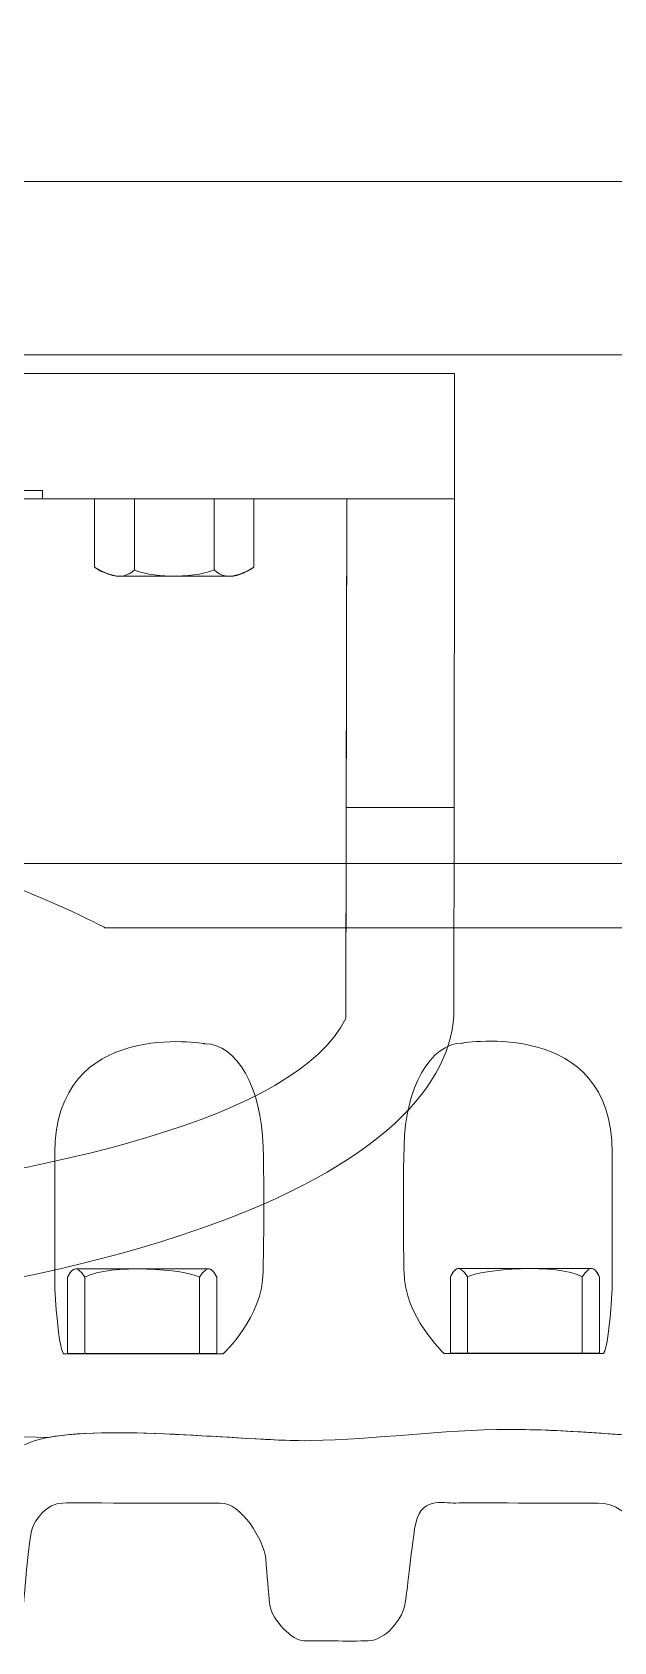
# Model space of a CAD drawing. Header units: millimetres. Extents: x -4490 to 177070, y -6118 to 72944.
# Drawn here: x 104263.3 to 104398, y 25369.8 to 25742 of the extents above; entities that cross this region are included whole.
import ezdxf

# ---------------------------------------------------------------- set-up
doc = ezdxf.new("R2010")
doc.units = ezdxf.units.MM
doc.layers.add('хендай', color=7, linetype='Continuous')

# ---------------------------------------------------------------- blocks, each defined once
blk = doc.blocks.new('A$C6EB5392D')
at = {"lineweight": 9}
for points, knots in [([(-1601.54, 533.46), (-1601.54, 533.46), (1608.67, 533.46), (1608.67, 533.46), (1608.67, 533.46), (1608.67, 533.46), (1608.67, 279.38), (1608.67, 279.38), (1608.67, 279.38), (1608.67, 279.38), (-1601.54, 279.38), (-1601.54, 279.38), (-1601.54, 279.38), (-1601.54, 279.38), (-1601.54, 533.46), (-1601.54, 533.46)], [0, 0, 0, 0, 0.25, 0.25, 0.25, 0.25, 0.5, 0.5, 0.5, 0.5, 0.75, 0.75, 0.75, 0.75, 1, 1, 1, 1]), ([(-1601.54, 279.38), (-1601.54, 279.38), (1608.67, 279.38), (1608.67, 279.38), (1608.67, 279.38), (1608.67, 279.38), (1608.67, 243.55), (1608.67, 243.55), (1608.67, 243.55), (1608.67, 243.55), (-1601.54, 243.55), (-1601.54, 243.55), (-1601.54, 243.55), (-1601.54, 243.55), (-1601.54, 279.38), (-1601.54, 279.38)], [0, 0, 0, 0, 0.25, 0.25, 0.25, 0.25, 0.5, 0.5, 0.5, 0.5, 0.75, 0.75, 0.75, 0.75, 1, 1, 1, 1]), ([(-1601.54, 279.38), (-1601.54, 279.38), (1608.67, 279.38), (1608.67, 279.38), (1608.67, 279.38), (1608.67, 279.38), (1608.67, 243.55), (1608.67, 243.55), (1608.67, 243.55), (1608.67, 243.55), (-1601.54, 243.55), (-1601.54, 243.55), (-1601.54, 243.55), (-1601.54, 243.55), (-1601.54, 279.38), (-1601.54, 279.38)], [0, 0, 0, 0, 0.25, 0.25, 0.25, 0.25, 0.5, 0.5, 0.5, 0.5, 0.75, 0.75, 0.75, 0.75, 1, 1, 1, 1]), ([(400.38, 239.74), (400.38, 239.74), (519.58, 239.74), (519.58, 239.74), (519.58, 239.74), (519.58, 239.74), (519.58, 213.81), (519.58, 213.81), (519.58, 213.81), (519.58, 213.81), (400.38, 213.81), (400.38, 213.81), (400.38, 213.81), (400.38, 213.81), (400.38, 239.74), (400.38, 239.74)], [0, 0, 0, 0, 0.25, 0.25, 0.25, 0.25, 0.5, 0.5, 0.5, 0.5, 0.75, 0.75, 0.75, 0.75, 1, 1, 1, 1]), ([(400.38, 239.74), (400.38, 239.74), (519.58, 239.74), (519.58, 239.74), (519.58, 239.74), (519.58, 239.74), (519.58, 213.81), (519.58, 213.81), (519.58, 213.81), (519.58, 213.81), (400.38, 213.81), (400.38, 213.81), (400.38, 213.81), (400.38, 213.81), (400.38, 239.74), (400.38, 239.74)], [0, 0, 0, 0, 0.25, 0.25, 0.25, 0.25, 0.5, 0.5, 0.5, 0.5, 0.75, 0.75, 0.75, 0.75, 1, 1, 1, 1]), ([(422.74, 150.12), (422.74, 150.12), (400.44, 150.12), (400.44, 150.12), (400.44, 150.12), (400.44, 150.12), (400.38, 213.81), (400.38, 213.81), (400.38, 213.81), (400.38, 213.81), (422.59, 213.81), (422.59, 213.81), (422.59, 213.81), (422.59, 213.81), (422.74, 150.12), (422.74, 150.12)], [0, 0, 0, 0, 0.25, 0.25, 0.25, 0.25, 0.5, 0.5, 0.5, 0.5, 0.75, 0.75, 0.75, 0.75, 1, 1, 1, 1]), ([(422.74, 150.12), (422.74, 150.12), (400.44, 150.12), (400.44, 150.12), (400.44, 150.12), (400.44, 150.12), (400.38, 213.81), (400.38, 213.81), (400.38, 213.81), (400.38, 213.81), (422.59, 213.81), (422.59, 213.81), (422.59, 213.81), (422.59, 213.81), (422.74, 150.12), (422.74, 150.12)], [0, 0, 0, 0, 0.25, 0.25, 0.25, 0.25, 0.5, 0.5, 0.5, 0.5, 0.75, 0.75, 0.75, 0.75, 1, 1, 1, 1]), ([(872.06, 213.81), (872.06, 213.81), (872.06, 108.54), (872.06, 108.54), (872.06, 108.54), (849.44, 63.49), (673.52, 61.98), (647.12, 61.98), (647.12, 61.98), (625.33, 61.98), (443.64, 65.07), (422.8, 106.55), (422.8, 106.55), (422.8, 106.55), (422.59, 213.81), (422.59, 213.81), (422.59, 213.81), (422.59, 213.81), (485.49, 213.81), (485.49, 213.81), (485.49, 213.81), (485.49, 213.81), (485.49, 215.54), (485.49, 215.54), (485.49, 215.54), (485.49, 215.54), (521, 215.54), (521, 215.54), (521, 215.54), (521, 215.54), (521, 195.38), (521, 195.38), (521, 195.38), (521, 176.46), (538.12, 137.44), (631.67, 137.44), (631.67, 137.44), (631.67, 137.44), (662.56, 137.44), (662.56, 137.44), (662.56, 137.44), (756.11, 137.44), (773.23, 176.46), (773.23, 195.38), (773.23, 195.38), (773.23, 195.38), (773.23, 215.54), (773.23, 215.54), (773.23, 215.54), (773.23, 215.54), (808.8, 215.54), (808.8, 215.54), (808.8, 215.54), (808.8, 215.54), (808.8, 213.81), (808.8, 213.81), (808.8, 213.81), (808.8, 213.81), (872.06, 213.81), (872.06, 213.81)], [0, 0, 0, 0, 0.066667, 0.066667, 0.066667, 0.066667, 0.133333, 0.133333, 0.133333, 0.133333, 0.2, 0.2, 0.2, 0.2, 0.266667, 0.266667, 0.266667, 0.266667, 0.333333, 0.333333, 0.333333, 0.333333, 0.4, 0.4, 0.4, 0.4, 0.466667, 0.466667, 0.466667, 0.466667, 0.533333, 0.533333, 0.533333, 0.533333, 0.6, 0.6, 0.6, 0.6, 0.666667, 0.666667, 0.666667, 0.666667, 0.733333, 0.733333, 0.733333, 0.733333, 0.8, 0.8, 0.8, 0.8, 0.866667, 0.866667, 0.866667, 0.866667, 0.933333, 0.933333, 0.933333, 0.933333, 1, 1, 1, 1]), ([(441.81, 199.73), (441.81, 199.73), (441.81, 213.81), (441.81, 213.81), (441.81, 213.81), (441.81, 213.81), (474.76, 213.81), (474.76, 213.81), (474.76, 213.81), (474.76, 213.81), (474.76, 199.73), (474.76, 199.73), (474.76, 199.73), (473.97, 199.15), (472.98, 198.67), (472.03, 198.36), (472.03, 198.36), (471.45, 198.15), (470.82, 197.99), (470.2, 197.88), (470.2, 197.88), (469.83, 197.84), (469.46, 197.84), (469.15, 197.84), (469.15, 197.84), (469.15, 197.84), (446.52, 197.84), (446.52, 197.84), (446.52, 197.84), (446.52, 197.84), (446.31, 197.88), (446.31, 197.88), (446.31, 197.88), (445.05, 197.99), (443.8, 198.57), (442.85, 199.09), (442.85, 199.09), (442.44, 199.35), (442.07, 199.56), (441.81, 199.73)], [0, 0, 0, 0, 0.1, 0.1, 0.1, 0.1, 0.2, 0.2, 0.2, 0.2, 0.3, 0.3, 0.3, 0.3, 0.4, 0.4, 0.4, 0.4, 0.5, 0.5, 0.5, 0.5, 0.6, 0.6, 0.6, 0.6, 0.7, 0.7, 0.7, 0.7, 0.8, 0.8, 0.8, 0.8, 0.9, 0.9, 0.9, 0.9, 1, 1, 1, 1]), ([(441.81, 199.73), (441.81, 199.73), (441.81, 213.81), (441.81, 213.81), (441.81, 213.81), (441.81, 213.81), (474.76, 213.81), (474.76, 213.81), (474.76, 213.81), (474.76, 213.81), (474.76, 199.73), (474.76, 199.73), (474.76, 199.73), (473.97, 199.15), (472.98, 198.67), (472.03, 198.36), (472.03, 198.36), (471.45, 198.15), (470.82, 197.99), (470.2, 197.88), (470.2, 197.88), (469.83, 197.84), (469.46, 197.84), (469.15, 197.84), (469.15, 197.84), (469.15, 197.84), (446.52, 197.84), (446.52, 197.84), (446.52, 197.84), (446.52, 197.84), (446.31, 197.88), (446.31, 197.88), (446.31, 197.88), (445.05, 197.99), (443.8, 198.57), (442.85, 199.09), (442.85, 199.09), (442.44, 199.35), (442.07, 199.56), (441.81, 199.73)], [0, 0, 0, 0, 0.1, 0.1, 0.1, 0.1, 0.2, 0.2, 0.2, 0.2, 0.3, 0.3, 0.3, 0.3, 0.4, 0.4, 0.4, 0.4, 0.5, 0.5, 0.5, 0.5, 0.6, 0.6, 0.6, 0.6, 0.7, 0.7, 0.7, 0.7, 0.8, 0.8, 0.8, 0.8, 0.9, 0.9, 0.9, 0.9, 1, 1, 1, 1]), ([(474.76, 199.73), (473.18, 198.51), (470.76, 197.84), (469.15, 197.84), (469.15, 197.84), (469.15, 197.84), (446.52, 197.84), (446.52, 197.84), (446.52, 197.84), (446.52, 197.84), (443.95, 198.26), (441.81, 199.73), (441.81, 199.73), (441.81, 199.73), (441.81, 213.81), (441.81, 213.81), (441.81, 213.81), (441.81, 213.81), (474.76, 213.81), (474.76, 213.81), (474.76, 213.81), (474.76, 213.81), (474.76, 199.73), (474.76, 199.73)], [0, 0, 0, 0, 0.166667, 0.166667, 0.166667, 0.166667, 0.333333, 0.333333, 0.333333, 0.333333, 0.5, 0.5, 0.5, 0.5, 0.666667, 0.666667, 0.666667, 0.666667, 0.833333, 0.833333, 0.833333, 0.833333, 1, 1, 1, 1]), ([(441.81, 199.73), (443.43, 198.73), (447.2, 196.31), (450.02, 199.19), (450.02, 199.19), (450.02, 199.19), (450.02, 213.81), (450.02, 213.81), (450.02, 213.81), (450.02, 213.81), (441.81, 213.81), (441.81, 213.81), (441.81, 213.81), (441.81, 213.81), (441.81, 199.73), (441.81, 199.73)], [0, 0, 0, 0, 0.25, 0.25, 0.25, 0.25, 0.5, 0.5, 0.5, 0.5, 0.75, 0.75, 0.75, 0.75, 1, 1, 1, 1]), ([(466.53, 199.19), (463.8, 197.78), (454.8, 197.16), (450.02, 199.19), (450.02, 199.19), (450.02, 199.19), (450.02, 213.81), (450.02, 213.81), (450.02, 213.81), (450.02, 213.81), (466.53, 213.81), (466.53, 213.81), (466.53, 213.81), (466.53, 213.81), (466.53, 199.19), (466.53, 199.19)], [0, 0, 0, 0, 0.25, 0.25, 0.25, 0.25, 0.5, 0.5, 0.5, 0.5, 0.75, 0.75, 0.75, 0.75, 1, 1, 1, 1]), ([(474.76, 199.73), (473.08, 198.73), (469.21, 196.41), (466.53, 199.19), (466.53, 199.19), (466.53, 199.19), (466.53, 213.81), (466.53, 213.81), (466.53, 213.81), (466.53, 213.81), (474.76, 213.81), (474.76, 213.81), (474.76, 213.81), (474.76, 213.81), (474.76, 199.73), (474.76, 199.73)], [0, 0, 0, 0, 0.25, 0.25, 0.25, 0.25, 0.5, 0.5, 0.5, 0.5, 0.75, 0.75, 0.75, 0.75, 1, 1, 1, 1]), ([(422.74, 150.12), (422.74, 150.12), (422.8, 106.55), (422.8, 106.55), (422.8, 106.55), (443.64, 65.07), (625.33, 61.98), (647.12, 61.98), (647.12, 61.98), (673.52, 61.98), (849.44, 63.49), (872.06, 108.54), (872.06, 108.54), (872.06, 108.54), (872.06, 150.12), (872.06, 150.12), (872.06, 150.12), (872.06, 150.12), (893.8, 150.12), (893.8, 150.12), (893.8, 150.12), (893.8, 150.12), (893.75, 108.54), (893.75, 108.54), (893.75, 108.54), (893.75, 77.79), (834.25, 40.29), (647.12, 40.29), (647.12, 40.29), (459.99, 40.29), (400.48, 77.79), (400.48, 108.54), (400.48, 108.54), (400.48, 108.54), (400.44, 150.12), (400.44, 150.12), (400.44, 150.12), (400.44, 150.12), (422.74, 150.12), (422.74, 150.12)], [0, 0, 0, 0, 0.1, 0.1, 0.1, 0.1, 0.2, 0.2, 0.2, 0.2, 0.3, 0.3, 0.3, 0.3, 0.4, 0.4, 0.4, 0.4, 0.5, 0.5, 0.5, 0.5, 0.6, 0.6, 0.6, 0.6, 0.7, 0.7, 0.7, 0.7, 0.8, 0.8, 0.8, 0.8, 0.9, 0.9, 0.9, 0.9, 1, 1, 1, 1]), ([(422.74, 150.12), (422.74, 150.12), (422.8, 106.55), (422.8, 106.55), (422.8, 106.55), (443.64, 65.07), (625.33, 61.98), (647.12, 61.98), (647.12, 61.98), (673.52, 61.98), (849.44, 63.49), (872.06, 108.54), (872.06, 108.54), (872.06, 108.54), (872.06, 150.12), (872.06, 150.12), (872.06, 150.12), (872.06, 150.12), (893.8, 150.12), (893.8, 150.12), (893.8, 150.12), (893.8, 150.12), (893.75, 108.54), (893.75, 108.54), (893.75, 108.54), (893.75, 77.79), (834.25, 40.29), (647.12, 40.29), (647.12, 40.29), (459.99, 40.29), (400.48, 77.79), (400.48, 108.54), (400.48, 108.54), (400.48, 108.54), (400.44, 150.12), (400.44, 150.12), (400.44, 150.12), (400.44, 150.12), (422.74, 150.12), (422.74, 150.12)], [0, 0, 0, 0, 0.1, 0.1, 0.1, 0.1, 0.2, 0.2, 0.2, 0.2, 0.3, 0.3, 0.3, 0.3, 0.4, 0.4, 0.4, 0.4, 0.5, 0.5, 0.5, 0.5, 0.6, 0.6, 0.6, 0.6, 0.7, 0.7, 0.7, 0.7, 0.8, 0.8, 0.8, 0.8, 0.9, 0.9, 0.9, 0.9, 1, 1, 1, 1]), ([(278.19, 76.84), (278.19, 82.08), (278.98, 87.12), (280.55, 91.78), (280.55, 91.78), (280.76, 96.07), (302.02, 121.37), (304.9, 125.3), (304.9, 125.3), (304.9, 125.3), (472.61, 125.3), (472.61, 125.3), (472.61, 125.3), (472.61, 125.3), (485.39, 132.16), (504.39, 138.54), (504.39, 138.54), (504.39, 138.54), (528.55, 138.54), (528.55, 138.54), (528.55, 138.54), (566.72, 138.54), (578.77, 115.71), (578.77, 115.71), (578.77, 115.71), (578.77, 115.71), (569.66, 112.78), (574.59, 96.48), (574.59, 96.48), (577.09, 90.47), (578.46, 83.82), (578.46, 76.84), (578.46, 76.84), (578.46, 48.41), (555.4, 25.37), (526.97, 25.37), (526.97, 25.37), (521.52, 25.37), (516.34, 26.2), (511.41, 27.77), (511.41, 27.77), (509.36, 27.3), (510.83, 26.68), (510.42, 25.89), (510.42, 25.89), (509.26, 23.8), (505.49, 20.6), (505.49, 20.6), (505.49, 20.6), (505.49, 20.6), (484.23, 20.07), (484.23, 20.07), (484.23, 20.07), (470.24, 22.64), (441.86, 19.18), (430.17, 19.39), (430.17, 19.39), (416.41, 19.65), (403.32, 21.64), (388.96, 21.7), (388.96, 21.7), (366.5, 21.75), (343.81, 16.98), (321.19, 21.17), (321.19, 21.17), (319.36, 24.27), (316.94, 28.04), (314.95, 30.08), (314.95, 30.08), (293.85, 35.15), (278.19, 54.17), (278.19, 76.84)], [0, 0, 0, 0, 0.055556, 0.055556, 0.055556, 0.055556, 0.111111, 0.111111, 0.111111, 0.111111, 0.166667, 0.166667, 0.166667, 0.166667, 0.222222, 0.222222, 0.222222, 0.222222, 0.277778, 0.277778, 0.277778, 0.277778, 0.333333, 0.333333, 0.333333, 0.333333, 0.388889, 0.388889, 0.388889, 0.388889, 0.444444, 0.444444, 0.444444, 0.444444, 0.5, 0.5, 0.5, 0.5, 0.555556, 0.555556, 0.555556, 0.555556, 0.611111, 0.611111, 0.611111, 0.611111, 0.666667, 0.666667, 0.666667, 0.666667, 0.722222, 0.722222, 0.722222, 0.722222, 0.777778, 0.777778, 0.777778, 0.777778, 0.833333, 0.833333, 0.833333, 0.833333, 0.888889, 0.888889, 0.888889, 0.888889, 0.944444, 0.944444, 0.944444, 0.944444, 1, 1, 1, 1]), ([(278.19, 76.84), (278.19, 82.08), (278.98, 87.12), (280.55, 91.78), (280.55, 91.78), (280.76, 96.07), (302.02, 121.37), (304.9, 125.3), (304.9, 125.3), (304.9, 125.3), (472.61, 125.3), (472.61, 125.3), (472.61, 125.3), (472.61, 125.3), (485.39, 132.16), (504.39, 138.54), (504.39, 138.54), (504.39, 138.54), (528.55, 138.54), (528.55, 138.54), (528.55, 138.54), (566.72, 138.54), (578.77, 115.71), (578.77, 115.71), (578.77, 115.71), (578.77, 115.71), (569.66, 112.78), (574.59, 96.48), (574.59, 96.48), (577.09, 90.47), (578.46, 83.82), (578.46, 76.84), (578.46, 76.84), (578.46, 48.41), (555.4, 25.37), (526.97, 25.37), (526.97, 25.37), (521.52, 25.37), (516.34, 26.2), (511.41, 27.77), (511.41, 27.77), (509.36, 27.3), (510.83, 26.68), (510.42, 25.89), (510.42, 25.89), (509.26, 23.8), (505.49, 20.6), (505.49, 20.6), (505.49, 20.6), (505.49, 20.6), (484.23, 20.07), (484.23, 20.07), (484.23, 20.07), (470.24, 22.64), (441.86, 19.18), (430.17, 19.39), (430.17, 19.39), (416.41, 19.65), (403.32, 21.64), (388.96, 21.7), (388.96, 21.7), (366.5, 21.75), (343.81, 16.98), (321.19, 21.17), (321.19, 21.17), (319.36, 24.27), (316.94, 28.04), (314.95, 30.08), (314.95, 30.08), (293.85, 35.15), (278.19, 54.17), (278.19, 76.84)], [0, 0, 0, 0, 0.055556, 0.055556, 0.055556, 0.055556, 0.111111, 0.111111, 0.111111, 0.111111, 0.166667, 0.166667, 0.166667, 0.166667, 0.222222, 0.222222, 0.222222, 0.222222, 0.277778, 0.277778, 0.277778, 0.277778, 0.333333, 0.333333, 0.333333, 0.333333, 0.388889, 0.388889, 0.388889, 0.388889, 0.444444, 0.444444, 0.444444, 0.444444, 0.5, 0.5, 0.5, 0.5, 0.555556, 0.555556, 0.555556, 0.555556, 0.611111, 0.611111, 0.611111, 0.611111, 0.666667, 0.666667, 0.666667, 0.666667, 0.722222, 0.722222, 0.722222, 0.722222, 0.777778, 0.777778, 0.777778, 0.777778, 0.833333, 0.833333, 0.833333, 0.833333, 0.888889, 0.888889, 0.888889, 0.888889, 0.944444, 0.944444, 0.944444, 0.944444, 1, 1, 1, 1]), ([(504.39, 138.54), (485.39, 132.16), (472.61, 125.3), (472.61, 125.3), (472.61, 125.3), (472.61, 125.3), (304.84, 125.3), (304.84, 125.3), (304.84, 125.3), (304.84, 125.3), (316.15, 138.54), (316.15, 138.54), (316.15, 138.54), (316.15, 138.54), (504.39, 138.54), (504.39, 138.54)], [0, 0, 0, 0, 0.25, 0.25, 0.25, 0.25, 0.5, 0.5, 0.5, 0.5, 0.75, 0.75, 0.75, 0.75, 1, 1, 1, 1]), ([(504.39, 138.54), (485.39, 132.16), (472.61, 125.3), (472.61, 125.3), (472.61, 125.3), (472.61, 125.3), (304.84, 125.3), (304.84, 125.3), (304.84, 125.3), (304.84, 125.3), (316.15, 138.54), (316.15, 138.54), (316.15, 138.54), (316.15, 138.54), (504.39, 138.54), (504.39, 138.54)], [0, 0, 0, 0, 0.25, 0.25, 0.25, 0.25, 0.5, 0.5, 0.5, 0.5, 0.75, 0.75, 0.75, 0.75, 1, 1, 1, 1]), ([(391.32, 37.41), (391.32, 37.41), (402.53, 37.41), (402.53, 37.41), (402.53, 37.41), (402.53, 37.41), (410.8, 45.11), (410.8, 54.28), (410.8, 54.28), (410.8, 54.28), (411.11, 67.37), (410.8, 80.26), (410.8, 80.26), (410.55, 92.19), (405.35, 101.46), (398.76, 101.46), (398.76, 101.46), (398.76, 101.46), (367.75, 106.8), (367.75, 78.83), (367.75, 78.83), (367.75, 78.83), (367.75, 50.88), (367.75, 50.88), (367.75, 50.88), (368.53, 37.78), (369.59, 37.41), (369.59, 37.41), (369.59, 37.41), (369.59, 37.41), (391.32, 37.41), (391.32, 37.41)], [0, 0, 0, 0, 0.125, 0.125, 0.125, 0.125, 0.25, 0.25, 0.25, 0.25, 0.375, 0.375, 0.375, 0.375, 0.5, 0.5, 0.5, 0.5, 0.625, 0.625, 0.625, 0.625, 0.75, 0.75, 0.75, 0.75, 0.875, 0.875, 0.875, 0.875, 1, 1, 1, 1]), ([(391.32, 37.41), (391.32, 37.41), (402.53, 37.41), (402.53, 37.41), (402.53, 37.41), (402.53, 37.41), (410.8, 45.11), (410.8, 54.28), (410.8, 54.28), (410.8, 54.28), (411.11, 67.37), (410.8, 80.26), (410.8, 80.26), (410.55, 92.19), (405.35, 101.46), (398.76, 101.46), (398.76, 101.46), (398.76, 101.46), (367.75, 106.8), (367.75, 78.83), (367.75, 78.83), (367.75, 78.83), (367.75, 50.88), (367.75, 50.88), (367.75, 50.88), (368.53, 37.78), (369.59, 37.41), (369.59, 37.41), (369.59, 37.41), (369.59, 37.41), (391.32, 37.41), (391.32, 37.41)], [0, 0, 0, 0, 0.125, 0.125, 0.125, 0.125, 0.25, 0.25, 0.25, 0.25, 0.375, 0.375, 0.375, 0.375, 0.5, 0.5, 0.5, 0.5, 0.625, 0.625, 0.625, 0.625, 0.75, 0.75, 0.75, 0.75, 0.875, 0.875, 0.875, 0.875, 1, 1, 1, 1]), ([(459.41, 37.31), (459.41, 37.31), (481.14, 37.31), (481.14, 37.31), (481.14, 37.31), (481.14, 37.31), (482.2, 37.68), (482.97, 50.77), (482.97, 50.77), (482.97, 50.77), (482.97, 78.73), (482.97, 78.73), (482.97, 78.73), (482.97, 106.76), (451.97, 101.35), (451.97, 101.35), (451.97, 101.35), (445.36, 101.35), (440.18, 92.09), (439.93, 80.15), (439.93, 80.15), (439.6, 67.27), (439.93, 54.22), (439.93, 54.22), (439.93, 54.22), (439.93, 45.01), (448.2, 37.31), (448.2, 37.31), (448.2, 37.31), (448.2, 37.31), (459.41, 37.31), (459.41, 37.31)], [0, 0, 0, 0, 0.125, 0.125, 0.125, 0.125, 0.25, 0.25, 0.25, 0.25, 0.375, 0.375, 0.375, 0.375, 0.5, 0.5, 0.5, 0.5, 0.625, 0.625, 0.625, 0.625, 0.75, 0.75, 0.75, 0.75, 0.875, 0.875, 0.875, 0.875, 1, 1, 1, 1]), ([(459.41, 37.31), (459.41, 37.31), (481.14, 37.31), (481.14, 37.31), (481.14, 37.31), (481.14, 37.31), (482.2, 37.68), (482.97, 50.77), (482.97, 50.77), (482.97, 50.77), (482.97, 78.73), (482.97, 78.73), (482.97, 78.73), (482.97, 106.76), (451.97, 101.35), (451.97, 101.35), (451.97, 101.35), (445.36, 101.35), (440.18, 92.09), (439.93, 80.15), (439.93, 80.15), (439.6, 67.27), (439.93, 54.22), (439.93, 54.22), (439.93, 54.22), (439.93, 45.01), (448.2, 37.31), (448.2, 37.31), (448.2, 37.31), (448.2, 37.31), (459.41, 37.31), (459.41, 37.31)], [0, 0, 0, 0, 0.125, 0.125, 0.125, 0.125, 0.25, 0.25, 0.25, 0.25, 0.375, 0.375, 0.375, 0.375, 0.5, 0.5, 0.5, 0.5, 0.625, 0.625, 0.625, 0.625, 0.75, 0.75, 0.75, 0.75, 0.875, 0.875, 0.875, 0.875, 1, 1, 1, 1]), ([(370.37, 53.18), (371.16, 54.65), (372.1, 56.26), (373.98, 53.18), (373.98, 53.18), (373.98, 53.18), (373.98, 37.47), (373.98, 37.47), (373.98, 37.47), (373.98, 37.47), (370.37, 37.47), (370.37, 37.47), (370.37, 37.47), (370.37, 37.47), (370.37, 53.18), (370.37, 53.18)], [0, 0, 0, 0, 0.25, 0.25, 0.25, 0.25, 0.5, 0.5, 0.5, 0.5, 0.75, 0.75, 0.75, 0.75, 1, 1, 1, 1]), ([(370.37, 53.18), (371.16, 54.65), (372.1, 56.26), (373.98, 53.18), (373.98, 53.18), (373.98, 53.18), (373.98, 37.47), (373.98, 37.47), (373.98, 37.47), (373.98, 37.47), (370.37, 37.47), (370.37, 37.47), (370.37, 37.47), (370.37, 37.47), (370.37, 53.18), (370.37, 53.18)], [0, 0, 0, 0, 0.25, 0.25, 0.25, 0.25, 0.5, 0.5, 0.5, 0.5, 0.75, 0.75, 0.75, 0.75, 1, 1, 1, 1]), ([(401.22, 53.18), (400.75, 54.11), (400.17, 55.06), (399.38, 54.9), (399.38, 54.9), (399.38, 54.9), (372.1, 54.96), (372.1, 54.96), (372.1, 54.96), (371.37, 55), (370.83, 54.07), (370.37, 53.18), (370.37, 53.18), (370.37, 53.18), (370.37, 37.47), (370.37, 37.47), (370.37, 37.47), (370.37, 37.47), (401.22, 37.47), (401.22, 37.47), (401.22, 37.47), (401.22, 37.47), (401.22, 53.18), (401.22, 53.18)], [0, 0, 0, 0, 0.166667, 0.166667, 0.166667, 0.166667, 0.333333, 0.333333, 0.333333, 0.333333, 0.5, 0.5, 0.5, 0.5, 0.666667, 0.666667, 0.666667, 0.666667, 0.833333, 0.833333, 0.833333, 0.833333, 1, 1, 1, 1]), ([(401.22, 53.18), (400.75, 54.11), (400.17, 55.06), (399.38, 54.9), (399.38, 54.9), (399.38, 54.9), (372.1, 54.96), (372.1, 54.96), (372.1, 54.96), (371.37, 55), (370.83, 54.07), (370.37, 53.18), (370.37, 53.18), (370.37, 53.18), (370.37, 37.47), (370.37, 37.47), (370.37, 37.47), (370.37, 37.47), (401.22, 37.47), (401.22, 37.47), (401.22, 37.47), (401.22, 37.47), (401.22, 53.18), (401.22, 53.18)], [0, 0, 0, 0, 0.166667, 0.166667, 0.166667, 0.166667, 0.333333, 0.333333, 0.333333, 0.333333, 0.5, 0.5, 0.5, 0.5, 0.666667, 0.666667, 0.666667, 0.666667, 0.833333, 0.833333, 0.833333, 0.833333, 1, 1, 1, 1]), ([(397.66, 53.18), (395.03, 54.79), (378.95, 56.1), (373.98, 53.18), (373.98, 53.18), (373.98, 53.18), (373.98, 37.47), (373.98, 37.47), (373.98, 37.47), (373.98, 37.47), (397.66, 37.47), (397.66, 37.47), (397.66, 37.47), (397.66, 37.47), (397.66, 53.18), (397.66, 53.18)], [0, 0, 0, 0, 0.25, 0.25, 0.25, 0.25, 0.5, 0.5, 0.5, 0.5, 0.75, 0.75, 0.75, 0.75, 1, 1, 1, 1]), ([(397.66, 53.18), (395.03, 54.79), (378.95, 56.1), (373.98, 53.18), (373.98, 53.18), (373.98, 53.18), (373.98, 37.47), (373.98, 37.47), (373.98, 37.47), (373.98, 37.47), (397.66, 37.47), (397.66, 37.47), (397.66, 37.47), (397.66, 37.47), (397.66, 53.18), (397.66, 53.18)], [0, 0, 0, 0, 0.25, 0.25, 0.25, 0.25, 0.5, 0.5, 0.5, 0.5, 0.75, 0.75, 0.75, 0.75, 1, 1, 1, 1]), ([(401.22, 53.18), (400.48, 54.65), (399.49, 56.26), (397.66, 53.18), (397.66, 53.18), (397.66, 53.18), (397.66, 37.47), (397.66, 37.47), (397.66, 37.47), (397.66, 37.47), (401.22, 37.47), (401.22, 37.47), (401.22, 37.47), (401.22, 37.47), (401.22, 53.18), (401.22, 53.18)], [0, 0, 0, 0, 0.25, 0.25, 0.25, 0.25, 0.5, 0.5, 0.5, 0.5, 0.75, 0.75, 0.75, 0.75, 1, 1, 1, 1]), ([(401.22, 53.18), (400.48, 54.65), (399.49, 56.26), (397.66, 53.18), (397.66, 53.18), (397.66, 53.18), (397.66, 37.47), (397.66, 37.47), (397.66, 37.47), (397.66, 37.47), (401.22, 37.47), (401.22, 37.47), (401.22, 37.47), (401.22, 37.47), (401.22, 53.18), (401.22, 53.18)], [0, 0, 0, 0, 0.25, 0.25, 0.25, 0.25, 0.5, 0.5, 0.5, 0.5, 0.75, 0.75, 0.75, 0.75, 1, 1, 1, 1]), ([(449.5, 53.12), (450.25, 54.54), (451.24, 56.16), (453.07, 53.12), (453.07, 53.12), (453.07, 53.12), (453.07, 37.41), (453.07, 37.41), (453.07, 37.41), (453.07, 37.41), (449.5, 37.41), (449.5, 37.41), (449.5, 37.41), (449.5, 37.41), (449.5, 53.12), (449.5, 53.12)], [0, 0, 0, 0, 0.25, 0.25, 0.25, 0.25, 0.5, 0.5, 0.5, 0.5, 0.75, 0.75, 0.75, 0.75, 1, 1, 1, 1]), ([(449.5, 53.12), (450.25, 54.54), (451.24, 56.16), (453.07, 53.12), (453.07, 53.12), (453.07, 53.12), (453.07, 37.41), (453.07, 37.41), (453.07, 37.41), (453.07, 37.41), (449.5, 37.41), (449.5, 37.41), (449.5, 37.41), (449.5, 37.41), (449.5, 53.12), (449.5, 53.12)], [0, 0, 0, 0, 0.25, 0.25, 0.25, 0.25, 0.5, 0.5, 0.5, 0.5, 0.75, 0.75, 0.75, 0.75, 1, 1, 1, 1]), ([(449.5, 53.12), (449.98, 54.01), (450.5, 55), (451.35, 54.85), (451.35, 54.85), (451.35, 54.85), (478.57, 54.85), (478.57, 54.85), (478.57, 54.85), (479.36, 54.9), (479.88, 53.96), (480.36, 53.12), (480.36, 53.12), (480.36, 53.12), (480.36, 37.41), (480.36, 37.41), (480.36, 37.41), (480.36, 37.41), (449.5, 37.41), (449.5, 37.41), (449.5, 37.41), (449.5, 37.41), (449.5, 53.12), (449.5, 53.12)], [0, 0, 0, 0, 0.166667, 0.166667, 0.166667, 0.166667, 0.333333, 0.333333, 0.333333, 0.333333, 0.5, 0.5, 0.5, 0.5, 0.666667, 0.666667, 0.666667, 0.666667, 0.833333, 0.833333, 0.833333, 0.833333, 1, 1, 1, 1]), ([(449.5, 53.12), (449.98, 54.01), (450.5, 55), (451.35, 54.85), (451.35, 54.85), (451.35, 54.85), (478.57, 54.85), (478.57, 54.85), (478.57, 54.85), (479.36, 54.9), (479.88, 53.96), (480.36, 53.12), (480.36, 53.12), (480.36, 53.12), (480.36, 37.41), (480.36, 37.41), (480.36, 37.41), (480.36, 37.41), (449.5, 37.41), (449.5, 37.41), (449.5, 37.41), (449.5, 37.41), (449.5, 53.12), (449.5, 53.12)], [0, 0, 0, 0, 0.166667, 0.166667, 0.166667, 0.166667, 0.333333, 0.333333, 0.333333, 0.333333, 0.5, 0.5, 0.5, 0.5, 0.666667, 0.666667, 0.666667, 0.666667, 0.833333, 0.833333, 0.833333, 0.833333, 1, 1, 1, 1]), ([(453.07, 53.12), (455.68, 54.75), (471.71, 56), (476.75, 53.12), (476.75, 53.12), (476.75, 53.12), (476.75, 37.41), (476.75, 37.41), (476.75, 37.41), (476.75, 37.41), (453.07, 37.41), (453.07, 37.41), (453.07, 37.41), (453.07, 37.41), (453.07, 53.12), (453.07, 53.12)], [0, 0, 0, 0, 0.25, 0.25, 0.25, 0.25, 0.5, 0.5, 0.5, 0.5, 0.75, 0.75, 0.75, 0.75, 1, 1, 1, 1]), ([(453.07, 53.12), (455.68, 54.75), (471.71, 56), (476.75, 53.12), (476.75, 53.12), (476.75, 53.12), (476.75, 37.41), (476.75, 37.41), (476.75, 37.41), (476.75, 37.41), (453.07, 37.41), (453.07, 37.41), (453.07, 37.41), (453.07, 37.41), (453.07, 53.12), (453.07, 53.12)], [0, 0, 0, 0, 0.25, 0.25, 0.25, 0.25, 0.5, 0.5, 0.5, 0.5, 0.75, 0.75, 0.75, 0.75, 1, 1, 1, 1]), ([(480.36, 53.12), (479.57, 54.54), (478.63, 56.16), (476.75, 53.12), (476.75, 53.12), (476.75, 53.12), (476.75, 37.41), (476.75, 37.41), (476.75, 37.41), (476.75, 37.41), (480.36, 37.41), (480.36, 37.41), (480.36, 37.41), (480.36, 37.41), (480.36, 53.12), (480.36, 53.12)], [0, 0, 0, 0, 0.25, 0.25, 0.25, 0.25, 0.5, 0.5, 0.5, 0.5, 0.75, 0.75, 0.75, 0.75, 1, 1, 1, 1]), ([(480.36, 53.12), (479.57, 54.54), (478.63, 56.16), (476.75, 53.12), (476.75, 53.12), (476.75, 53.12), (476.75, 37.41), (476.75, 37.41), (476.75, 37.41), (476.75, 37.41), (480.36, 37.41), (480.36, 37.41), (480.36, 37.41), (480.36, 37.41), (480.36, 53.12), (480.36, 53.12)], [0, 0, 0, 0, 0.25, 0.25, 0.25, 0.25, 0.5, 0.5, 0.5, 0.5, 0.75, 0.75, 0.75, 0.75, 1, 1, 1, 1]), ([(284, 38.51), (318.89, 10.33), (354.13, 21.81), (388.96, 21.7), (388.96, 21.7), (403.32, 21.64), (416.41, 19.65), (430.17, 19.39), (430.17, 19.39), (443.33, 19.13), (477.74, 23.59), (488.79, 18.76), (488.79, 18.76), (503.29, 12.48), (502.51, 4.63), (525.87, 0.75), (525.87, 0.75), (525.87, 0.75), (526.97, -1.24), (526.97, -1.24), (526.97, -1.24), (527.02, -1.77), (527.6, -3.7), (527.6, -3.7), (527.6, -3.7), (527.6, -3.7), (525.44, -5.59), (523.88, -7.22), (523.88, -7.22), (522.31, -8.84), (521.36, -12.44), (521.21, -14.6), (521.21, -14.6), (521.05, -16.79), (519.79, -21.93), (515.29, -21.93), (515.29, -21.93), (511.47, -21.93), (501.99, -22.14), (495.71, -21.93), (495.71, -21.93), (489.41, -21.72), (489.68, -18.06), (489.47, -15.07), (489.47, -15.07), (489.26, -12.13), (488.37, -0.92), (487.69, 1.17), (487.69, 1.17), (487.01, 3.16), (484.6, 6.41), (481.41, 6.51), (481.41, 6.51), (478.26, 6.62), (453.23, 6.35), (448.82, 6.51), (448.82, 6.51), (444.43, 6.66), (439.82, -1.13), (439.39, -4.96), (439.39, -4.96), (439.04, -8.73), (438.93, -11.51), (438.5, -14.6), (438.5, -14.6), (438.04, -17.69), (433.8, -21.98), (431.54, -21.93), (431.54, -21.93), (429.28, -21.83), (421.9, -22.09), (418.19, -21.93), (418.19, -21.93), (414.53, -21.83), (411.32, -17.37), (410.76, -15.07), (410.76, -15.07), (410.18, -12.82), (409.66, -5.9), (408.6, 1.17), (408.6, 1.17), (407.61, 8.19), (402.74, 6.35), (400.11, 6.51), (400.11, 6.51), (397.45, 6.62), (378.06, 6.41), (370.73, 6.51), (370.73, 6.51), (363.41, 6.56), (360, -2.6), (359.1, -4.96), (359.1, -4.96), (358.27, -7.32), (358.07, -10.56), (357.63, -14.6), (357.63, -14.6), (357.28, -18.64), (354.86, -22.09), (351.21, -21.93), (351.21, -21.93), (351.21, -21.93), (337.58, -21.93), (337.58, -21.93), (337.58, -21.93), (333.55, -21.77), (331.4, -16.38), (330.88, -15.07), (330.88, -15.07), (330.3, -13.81), (330.41, -7.11), (330.24, -3.49), (330.24, -3.49), (330.14, 0.12), (329.41, 4.05), (328, 6.56), (328, 6.56), (326.59, 9.02), (323.92, 10.7), (322.18, 11.38), (322.18, 11.38), (320.4, 12.01), (313.6, 13.95), (308.36, 15.84), (308.36, 15.84), (303.07, 17.72), (298.15, 20.92), (292.53, 24.32), (292.53, 24.32), (286.94, 27.67), (279.13, 35.73), (279.13, 35.73), (279.13, 35.73), (279.13, 35.73), (280.33, 37.72), (281.28, 37.99), (281.28, 37.99), (282.22, 38.3), (284, 38.51), (284, 38.51)], [0, 0, 0, 0, 0.028571, 0.028571, 0.028571, 0.028571, 0.057143, 0.057143, 0.057143, 0.057143, 0.085714, 0.085714, 0.085714, 0.085714, 0.114286, 0.114286, 0.114286, 0.114286, 0.142857, 0.142857, 0.142857, 0.142857, 0.171429, 0.171429, 0.171429, 0.171429, 0.2, 0.2, 0.2, 0.2, 0.228571, 0.228571, 0.228571, 0.228571, 0.257143, 0.257143, 0.257143, 0.257143, 0.285714, 0.285714, 0.285714, 0.285714, 0.314286, 0.314286, 0.314286, 0.314286, 0.342857, 0.342857, 0.342857, 0.342857, 0.371429, 0.371429, 0.371429, 0.371429, 0.4, 0.4, 0.4, 0.4, 0.428571, 0.428571, 0.428571, 0.428571, 0.457143, 0.457143, 0.457143, 0.457143, 0.485714, 0.485714, 0.485714, 0.485714, 0.514286, 0.514286, 0.514286, 0.514286, 0.542857, 0.542857, 0.542857, 0.542857, 0.571429, 0.571429, 0.571429, 0.571429, 0.6, 0.6, 0.6, 0.6, 0.628571, 0.628571, 0.628571, 0.628571, 0.657143, 0.657143, 0.657143, 0.657143, 0.685714, 0.685714, 0.685714, 0.685714, 0.714286, 0.714286, 0.714286, 0.714286, 0.742857, 0.742857, 0.742857, 0.742857, 0.771429, 0.771429, 0.771429, 0.771429, 0.8, 0.8, 0.8, 0.8, 0.828571, 0.828571, 0.828571, 0.828571, 0.857143, 0.857143, 0.857143, 0.857143, 0.885714, 0.885714, 0.885714, 0.885714, 0.914286, 0.914286, 0.914286, 0.914286, 0.942857, 0.942857, 0.942857, 0.942857, 0.971429, 0.971429, 0.971429, 0.971429, 1, 1, 1, 1]), ([(284, 38.51), (318.89, 10.33), (354.13, 21.81), (388.96, 21.7), (388.96, 21.7), (403.32, 21.64), (416.41, 19.65), (430.17, 19.39), (430.17, 19.39), (443.33, 19.13), (477.74, 23.59), (488.79, 18.76), (488.79, 18.76), (503.29, 12.48), (502.51, 4.63), (525.87, 0.75), (525.87, 0.75), (525.87, 0.75), (526.97, -1.24), (526.97, -1.24), (526.97, -1.24), (527.02, -1.77), (527.6, -3.7), (527.6, -3.7), (527.6, -3.7), (527.6, -3.7), (525.44, -5.59), (523.88, -7.22), (523.88, -7.22), (522.31, -8.84), (521.36, -12.44), (521.21, -14.6), (521.21, -14.6), (521.05, -16.79), (519.79, -21.93), (515.29, -21.93), (515.29, -21.93), (511.47, -21.93), (501.99, -22.14), (495.71, -21.93), (495.71, -21.93), (489.41, -21.72), (489.68, -18.06), (489.47, -15.07), (489.47, -15.07), (489.26, -12.13), (488.37, -0.92), (487.69, 1.17), (487.69, 1.17), (487.01, 3.16), (484.6, 6.41), (481.41, 6.51), (481.41, 6.51), (478.26, 6.62), (453.23, 6.35), (448.82, 6.51), (448.82, 6.51), (444.43, 6.66), (439.82, -1.13), (439.39, -4.96), (439.39, -4.96), (439.04, -8.73), (438.93, -11.51), (438.5, -14.6), (438.5, -14.6), (438.04, -17.69), (433.8, -21.98), (431.54, -21.93), (431.54, -21.93), (429.28, -21.83), (421.9, -22.09), (418.19, -21.93), (418.19, -21.93), (414.53, -21.83), (411.32, -17.37), (410.76, -15.07), (410.76, -15.07), (410.18, -12.82), (409.66, -5.9), (408.6, 1.17), (408.6, 1.17), (407.61, 8.19), (402.74, 6.35), (400.11, 6.51), (400.11, 6.51), (397.45, 6.62), (378.06, 6.41), (370.73, 6.51), (370.73, 6.51), (363.41, 6.56), (360, -2.6), (359.1, -4.96), (359.1, -4.96), (358.27, -7.32), (358.07, -10.56), (357.63, -14.6), (357.63, -14.6), (357.28, -18.64), (354.86, -22.09), (351.21, -21.93), (351.21, -21.93), (351.21, -21.93), (337.58, -21.93), (337.58, -21.93), (337.58, -21.93), (333.55, -21.77), (331.4, -16.38), (330.88, -15.07), (330.88, -15.07), (330.3, -13.81), (330.41, -7.11), (330.24, -3.49), (330.24, -3.49), (330.14, 0.12), (329.41, 4.05), (328, 6.56), (328, 6.56), (326.59, 9.02), (323.92, 10.7), (322.18, 11.38), (322.18, 11.38), (320.4, 12.01), (313.6, 13.95), (308.36, 15.84), (308.36, 15.84), (303.07, 17.72), (298.15, 20.92), (292.53, 24.32), (292.53, 24.32), (286.94, 27.67), (279.13, 35.73), (279.13, 35.73), (279.13, 35.73), (279.13, 35.73), (280.33, 37.72), (281.28, 37.99), (281.28, 37.99), (282.22, 38.3), (284, 38.51), (284, 38.51)], [0, 0, 0, 0, 0.028571, 0.028571, 0.028571, 0.028571, 0.057143, 0.057143, 0.057143, 0.057143, 0.085714, 0.085714, 0.085714, 0.085714, 0.114286, 0.114286, 0.114286, 0.114286, 0.142857, 0.142857, 0.142857, 0.142857, 0.171429, 0.171429, 0.171429, 0.171429, 0.2, 0.2, 0.2, 0.2, 0.228571, 0.228571, 0.228571, 0.228571, 0.257143, 0.257143, 0.257143, 0.257143, 0.285714, 0.285714, 0.285714, 0.285714, 0.314286, 0.314286, 0.314286, 0.314286, 0.342857, 0.342857, 0.342857, 0.342857, 0.371429, 0.371429, 0.371429, 0.371429, 0.4, 0.4, 0.4, 0.4, 0.428571, 0.428571, 0.428571, 0.428571, 0.457143, 0.457143, 0.457143, 0.457143, 0.485714, 0.485714, 0.485714, 0.485714, 0.514286, 0.514286, 0.514286, 0.514286, 0.542857, 0.542857, 0.542857, 0.542857, 0.571429, 0.571429, 0.571429, 0.571429, 0.6, 0.6, 0.6, 0.6, 0.628571, 0.628571, 0.628571, 0.628571, 0.657143, 0.657143, 0.657143, 0.657143, 0.685714, 0.685714, 0.685714, 0.685714, 0.714286, 0.714286, 0.714286, 0.714286, 0.742857, 0.742857, 0.742857, 0.742857, 0.771429, 0.771429, 0.771429, 0.771429, 0.8, 0.8, 0.8, 0.8, 0.828571, 0.828571, 0.828571, 0.828571, 0.857143, 0.857143, 0.857143, 0.857143, 0.885714, 0.885714, 0.885714, 0.885714, 0.914286, 0.914286, 0.914286, 0.914286, 0.942857, 0.942857, 0.942857, 0.942857, 0.971429, 0.971429, 0.971429, 0.971429, 1, 1, 1, 1])]:
    blk.add_open_spline(points, degree=3, knots=knots, dxfattribs=at)

msp = doc.modelspace()

# ---------------------------------------------------------------- block references
at = {"layer": 'хендай', "xscale": -1.12, "yscale": 1.12, "zscale": 1.12}
msp.add_blockref('A$C6EB5392D', (104809.483, 25394.641), dxfattribs=at)

doc.saveas('drawing.dxf')
